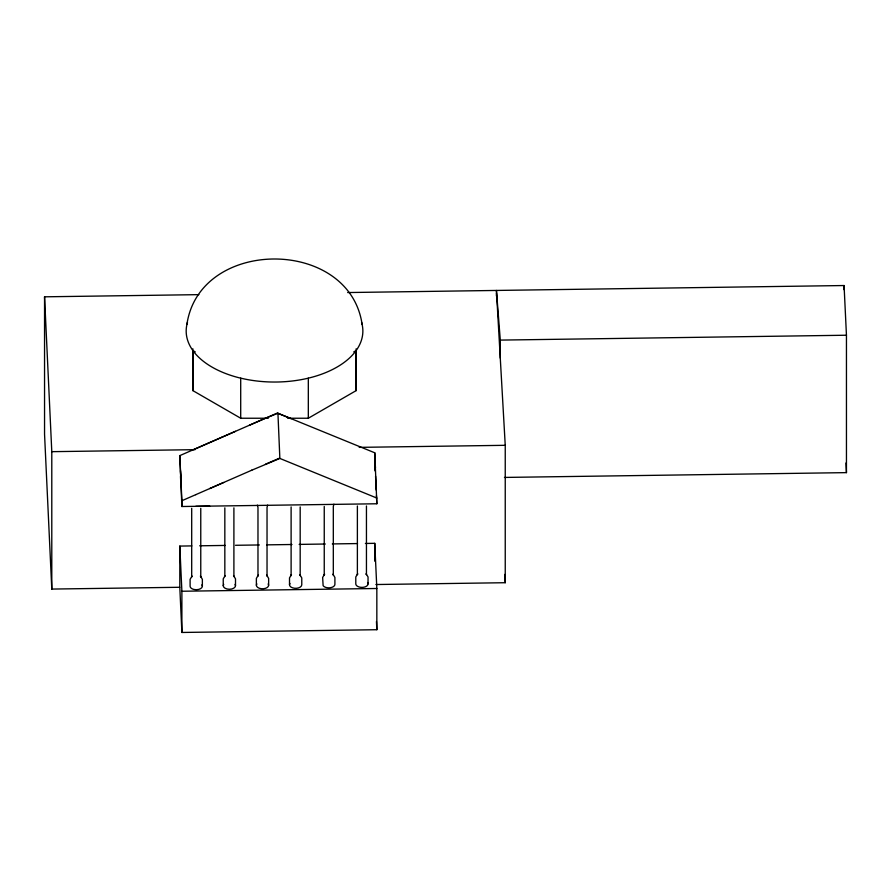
<?xml version="1.0" encoding="UTF-8"?>
<svg xmlns="http://www.w3.org/2000/svg" width="891" height="891" viewBox="0 0 891 891"><rect width="100%" height="100%" fill="white"/><g stroke="black" fill="none" stroke-linecap="round" stroke-linejoin="round"><path stroke-width="1.34" d="M268.302 418.235L240.704 418.235L192.89 390.626L192.89 351.589M287.626 418.235L308.319 418.235L356.133 390.626L356.133 351.589M186.921 324.313C199.74 237.229 349.294 237.229 362.102 324.313M333.925 504.172L333.312 506.456L333.312 575.163L332.956 574.149L334.905 577.446L334.905 584.318A6.126 3.531 0 0 1 329.971 587.782A6.126 3.531 0 0 1 323.121 585.677L322.642 577.446L324.591 574.16L324.246 575.163L324.246 506.456M267.656 505.097L267.033 507.391L267.033 576.087L266.687 575.096L268.637 578.382L268.637 585.253A6.126 3.531 0 0 1 261.308 588.717A6.126 3.531 0 0 1 256.842 583.895M225.189 575.564L223.24 578.849L223.24 585.721M353.738 351.934L356.133 350.553M263.925 418.893L277.936 413.257L374.755 452.795L376.837 503.771L181.887 506.511L179.804 455.624L221.581 437.381M221.87 437.258L277.279 413.068L291.212 418.681M193.726 449.543L207.659 443.462M207.837 443.384L235.502 431.311M249.424 425.219L263.357 419.149M195.742 494.672L251.808 470.192M181.887 506.511L181.887 500.72L195.82 494.639M209.741 488.558L223.663 482.488M251.507 470.314L279.852 458.431L277.936 413.257M265.44 464.244L279.362 458.23L376.837 498.047M179.759 587.28L51.789 589.074L44.55 434.207L44.55 296.814L198.882 294.643M347.657 292.549L844.067 285.532L846.45 335.228L846.45 472.631L504.462 477.431M375.891 584.529L505.242 582.714L505.242 445.311L496.421 290.455L500.296 340.095L846.45 335.228M44.55 296.814L51.789 451.67L195.062 449.665M359.196 447.36L505.242 445.311M195.82 506.322L209.741 506.121M365.399 543.454L374.755 543.332L376.837 588.494L376.837 629.714L181.887 632.465L179.804 587.303L179.804 546.083L191.821 545.905M199.695 545.793L225.2 545.437M235.502 545.292L259.381 544.958M266.587 544.858L291.97 544.501M299.164 544.401L325.338 544.022M332.31 543.922L357.514 543.566M179.804 546.083L181.887 591.245L376.837 588.494M195.285 351.934L192.89 350.553A88.332 50.999 0 0 1 187.489 322.319M233.553 575.564L235.502 578.849L235.502 585.721M201.889 584.83L202.368 586.189A6.126 3.542 0 0 1 193.882 589.452A6.103 3.531 0 0 1 190.106 586.189L190.106 579.317L192.055 576.032L191.699 577.023L191.699 508.327M268.169 583.895L268.637 585.253M257.354 505.108L257.978 507.391L257.978 576.098L258.323 575.096L256.374 578.382L256.374 585.253M504.774 574.417L505.242 582.714M845.982 462.964L846.45 472.631M375.1 460.335L375.456 467.886M375.1 466.127L375.334 471.15M180.494 470.648L180.851 478.177M180.494 476.407L180.851 483.936M375.323 470.916L374.755 452.795M375.568 476.173L376.202 490.083M376.459 495.552L376.837 503.771M376.459 621.506L376.837 629.714M179.804 455.624L181.887 500.72M844.067 285.532L844.067 289.698M500.296 340.095L500.296 358.137M496.421 293.239L496.421 296.012M374.755 543.332L374.755 561.185M368.039 583.85L368.039 576.978L366.101 573.693L366.446 574.695L366.446 505.988M357.38 505.988L357.38 574.695L357.725 573.693L355.787 576.978L355.787 583.85A6.126 3.542 0 0 0 359.563 587.113A6.126 3.542 0 0 0 366.246 586.356A6.126 3.531 0 0 0 367.571 582.491M356.133 348.827L356.133 390.626M308.319 378.163L308.319 418.235M300.178 506.923L300.178 575.631L299.822 574.617L301.771 577.914L301.771 584.786A6.126 3.542 0 0 1 294.442 588.249A6.126 3.542 0 0 1 289.976 583.427M291.112 506.923L291.112 575.631L291.457 574.628L289.508 577.914L289.508 584.786M192.879 350.553A88.398 51.032 0 0 0 240.704 378.163L240.704 418.235M233.899 507.859L233.899 576.555M224.833 507.859L224.833 576.555M202.368 586.189L202.368 579.317L200.419 576.02L200.765 577.023L200.765 508.327M192.89 348.827L192.89 390.626M181.887 591.245L181.887 632.465M51.789 451.67L51.789 589.074M235.035 584.362A6.126 3.542 0 0 1 229.366 589.252A6.126 3.542 0 0 1 223.708 584.362M361.557 322.308A88.332 50.999 0 0 1 329.726 370.856A88.332 50.999 0 0 1 240.715 378.152"/></g></svg>
